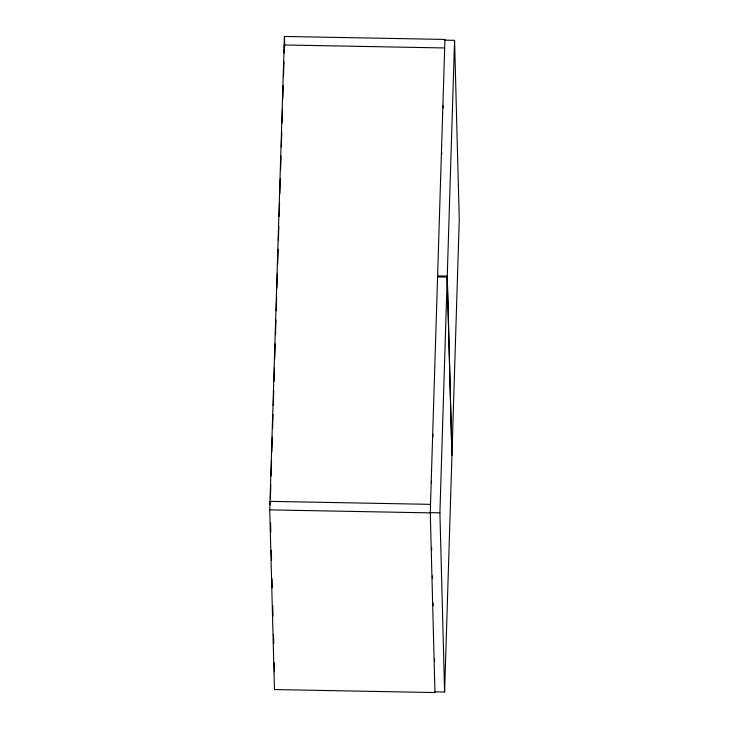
<?xml version="1.0" encoding="UTF-8"?>
<svg xmlns="http://www.w3.org/2000/svg" width="729" height="729" viewBox="0 0 729 729"><rect width="100%" height="100%" fill="white"/><g stroke="black" fill="none" stroke-linecap="round" stroke-linejoin="round"><path stroke-width="1.09" d="M269.739 509.881L284.438 36.45L444.945 39.439L430.247 512.87L269.739 509.881L274.45 689.561L434.958 692.55L430.274 512.642L439.906 512.824L444.599 692.003L434.967 691.83M270.386 498.636L270.814 484.976M271.097 475.873L271.553 461.074M271.835 451.971L272.3 437.172M272.582 428.069L273.001 414.409M273.284 405.306L273.749 390.516M274.031 381.404L274.45 367.753M274.733 358.641L275.197 343.851M275.48 334.748L275.936 319.949M276.218 310.846L276.646 297.186M276.929 288.083L277.385 273.284M277.667 264.18L278.123 249.382M278.405 240.278L278.833 226.619M279.152 216.376L279.572 202.726M279.854 193.613L280.319 178.824M280.601 169.711L281.02 156.061M281.303 146.957L281.768 132.159M282.05 123.055L282.469 109.396M282.788 99.153L283.216 85.493M283.499 76.39L283.955 61.591M284.237 52.488L284.31 50.21M431.468 483.409L431.532 481.131M432.917 436.744L432.98 434.475M441.674 154.493L441.747 152.215M443.123 107.828L443.196 105.55M439.906 512.824L447.223 277.056L437.591 276.874M454.568 40.341L459.261 219.52L451.944 455.288L447.251 276.109L454.568 40.341L444.936 40.159M444.599 692.003L451.916 456.236L447.223 277.056M444.681 47.959L284.173 44.97L284.383 52.935M437.619 275.927L447.251 276.109M430.511 504.35L270.003 501.361L270.094 504.769M431.65 547.561L431.705 549.839M432.388 575.992L432.452 578.27M433.108 603.284L433.163 605.562M434.566 659.007L434.621 661.285M284.438 36.45L284.674 45.544M270.568 522.966L270.814 532.07M271.288 550.258L271.553 560.492M272.035 578.689L272.272 587.793M272.746 605.981L273.011 616.224M273.493 634.412L273.73 643.516M274.232 662.843L274.469 671.947"/></g></svg>
